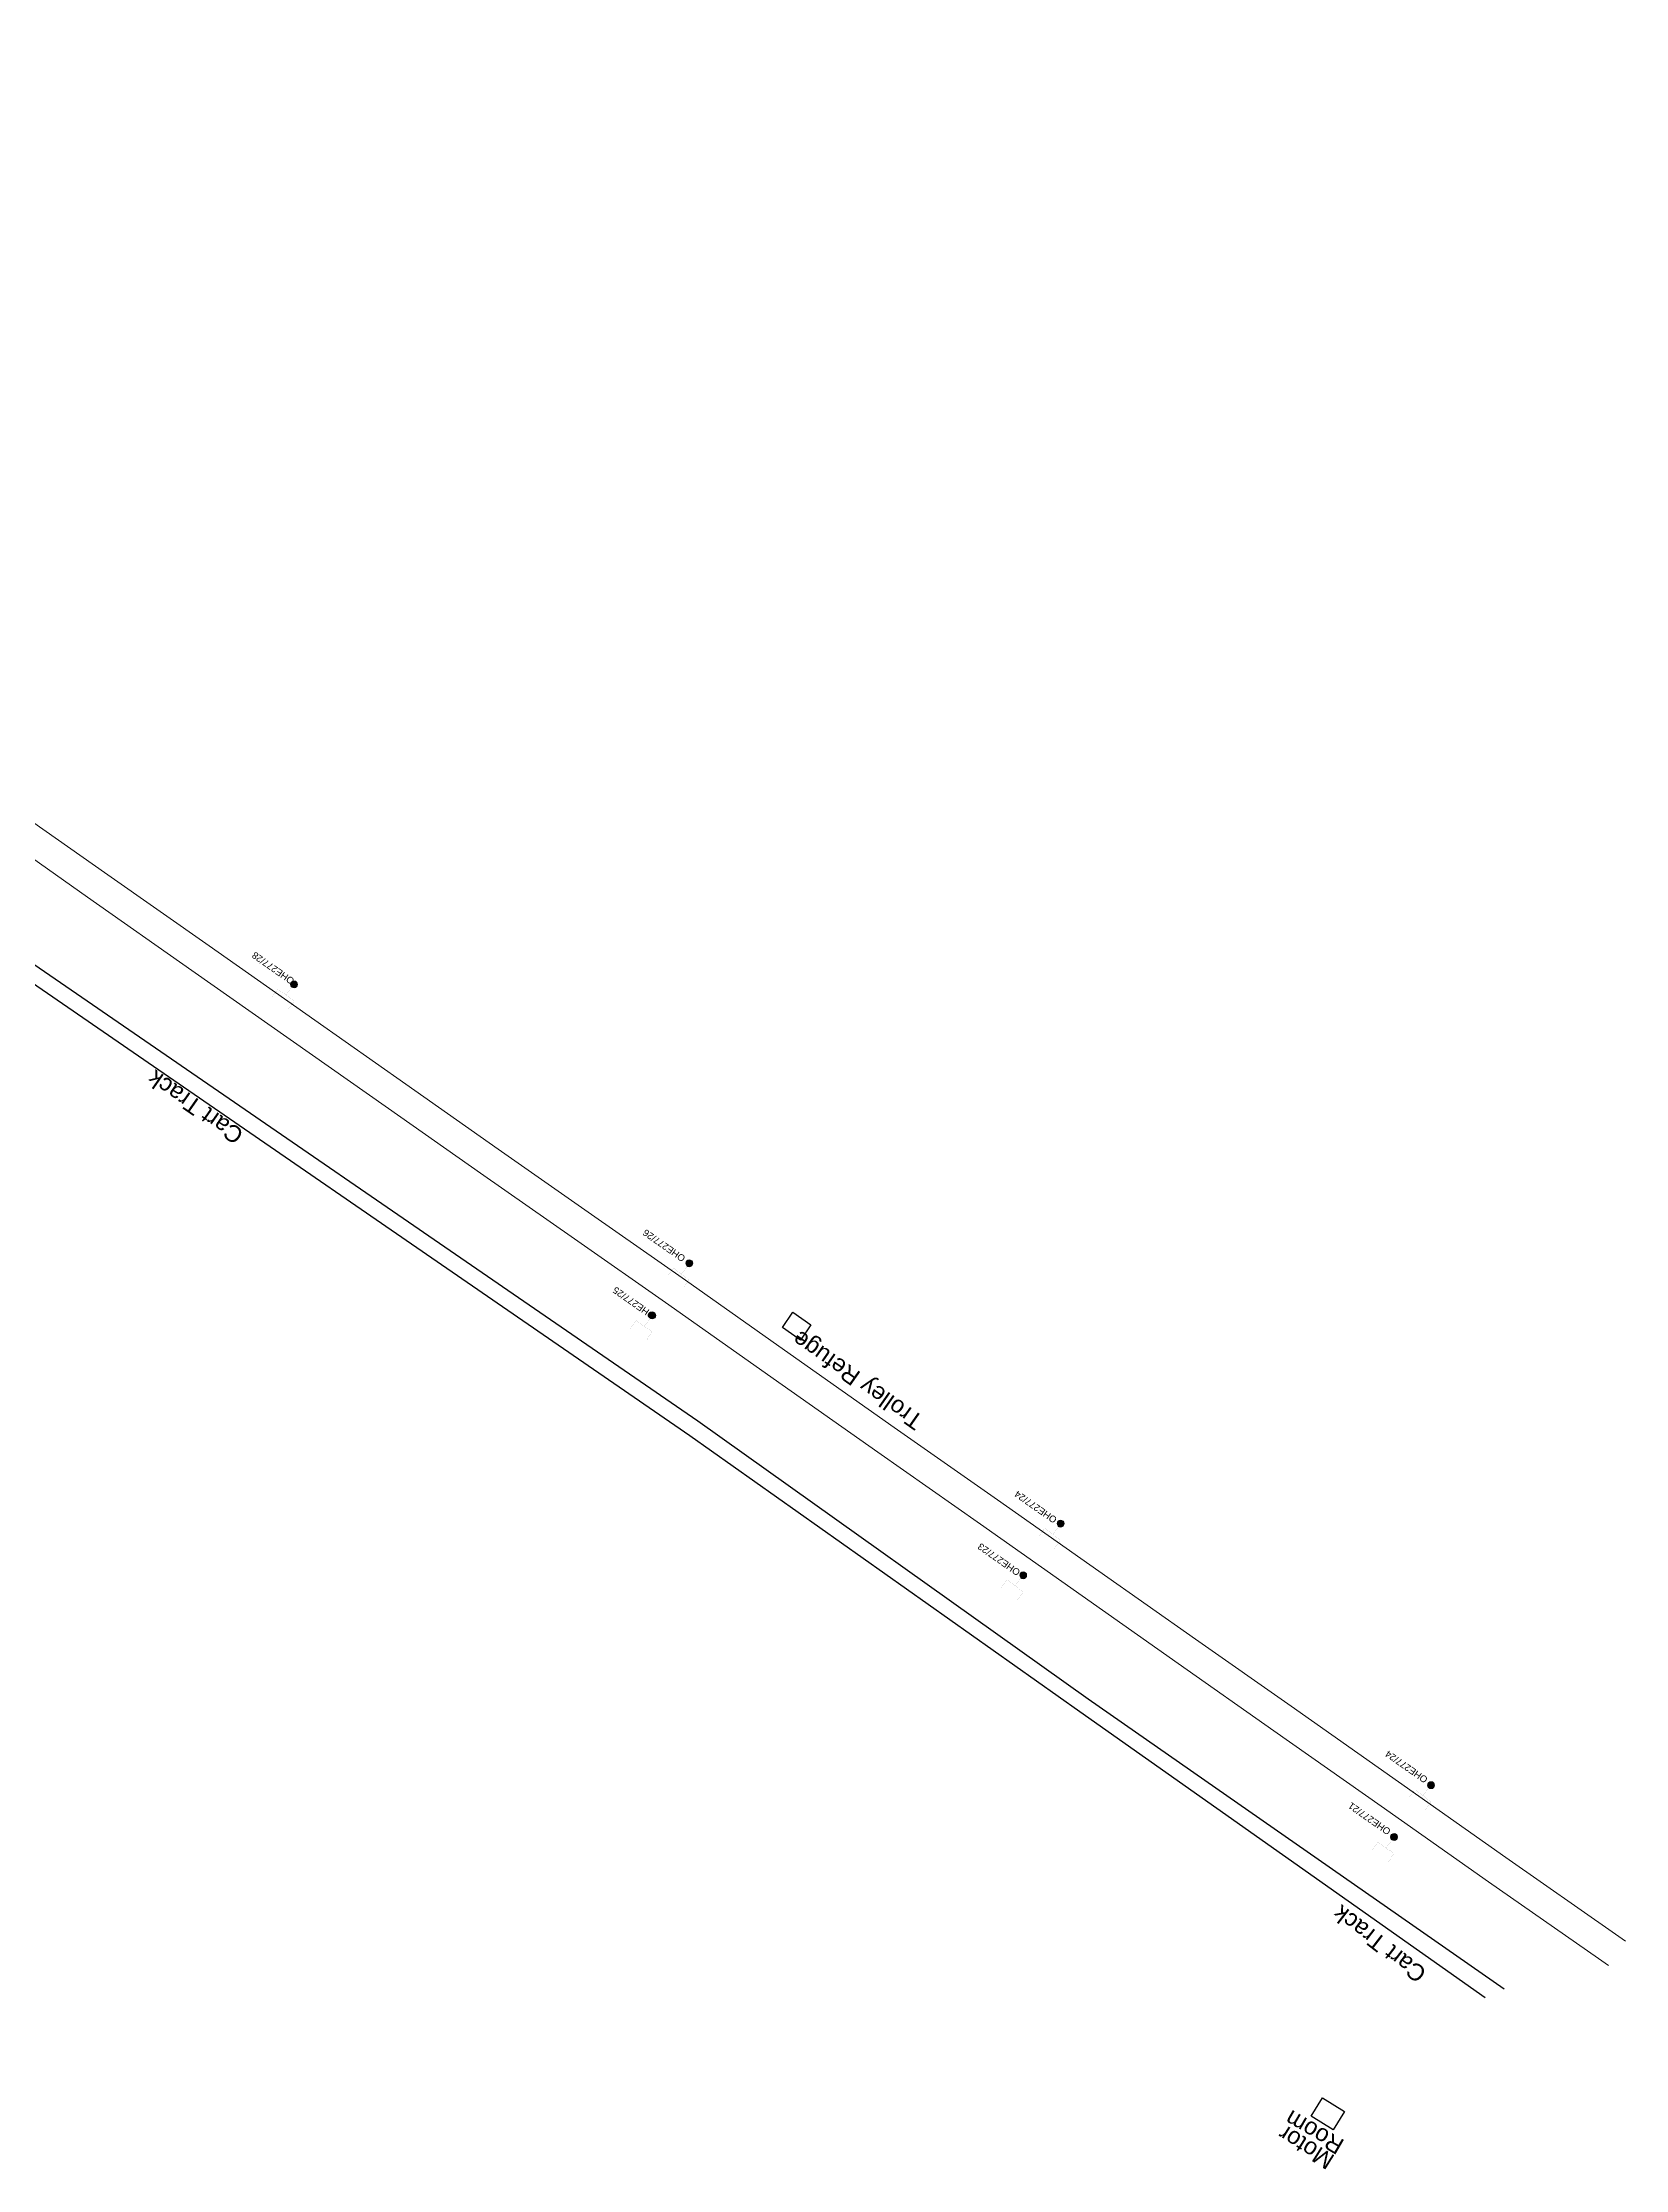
# Model space of a CAD drawing. Header units: metres. Extents: x 644418 to 1306172, y 3366650 to 6747308.
# Drawn here: x 662631 to 662866.7, y 3366649.7 to 3366966.2 of the extents above; entities that cross this region are included whole.
import ezdxf
from ezdxf.enums import TextEntityAlignment as Align

# ---------------------------------------------------------------- set-up
doc = ezdxf.new("R2010")
doc.units = ezdxf.units.M
doc.header["$MEASUREMENT"] = 0
for name, color, linetype in [('CART_TRACK', 34, 'Continuous'), ('COMMERCIAL_BLD_PUC', 251, 'Continuous'), ('TOPO_TEXT', 251, 'Continuous'), ('TROLLEY_STAND', 7, 'Continuous')]:
    doc.layers.add(name, color=color, linetype=linetype)
for name, color, linetype, lineweight in [('Existing IR Track', 143, 'Continuous', 0), ('OHE MAST', 8, 'Continuous', 0), ('OHE MAST TEXT', 8, 'Continuous', 0)]:
    doc.layers.add(name, color=color, linetype=linetype, lineweight=lineweight)
doc.styles.get("Standard").update_dxf_attribs({"font": 'arial.ttf'})

# ---------------------------------------------------------------- blocks, each defined once
blk = doc.blocks.new('OHE MAST')
h = blk.add_hatch(color=256)
edge = h.paths.add_edge_path()
edge.add_arc((0, 0), 0.514, 0, 360)
at = {"const_width": 0.01, "flags": 128}
for points in [[(1.5, 3.5), (1.5, 2), (-1.5, 2), (-1.5, 3.5)], [(0, 2), (0, 0)]]:
    blk.add_lwpolyline(points, dxfattribs=at)
blk.add_circle((0, 0), 0.514)

msp = doc.modelspace()

# ---------------------------------------------------------------- linework, layer by layer
at = {"layer": 'CART_TRACK', "linetype": 'Continuous'}
for points in [[(662848.628, 3366676.534, 266.337), (662786.641, 3366719.73, 266.439), (662728.557, 3366761.103, 266.329), (662621.824, 3366834.401, 266.451), (662568.14, 3366874.751, 266.428), (662502.312, 3366916.382, 266.281), (662487.916, 3366915.912, 265.739), (662480.567, 3366916.082, 265.601), (662475.658, 3366924.432, 265.748), (662428.914, 3366966.248, 265.574)], [(662427.227, 3366964.446, 265.412), (662473.634, 3366923.264, 265.817), (662479.538, 3366914.062, 265.769), (662487.841, 3366913.756, 265.795), (662501.341, 3366913.546, 266.136), (662566.133, 3366872.465, 266.294), (662620.335, 3366832.555, 266.325), (662727.326, 3366758.956, 266.207), (662785.42, 3366717.85, 266.266), (662845.791, 3366675.33, 266.336)]]:
    msp.add_polyline3d(points, dxfattribs=at)
at = {"layer": 'COMMERCIAL_BLD_PUC', "linetype": 'Continuous'}
msp.add_polyline3d([(662823.132, 3366655.616, 266.673), (662819.847, 3366657.673, 266.525), (662821.561, 3366660.39, 266.717), (662824.8484, 3366658.3315, 266.717)], close=True, dxfattribs=at)
at = {"layer": 'Existing IR Track', "flags": 128}
for points in [[(662625.4901, 3366853.0714), (662640.69, 3366842.4002), (662655.7672, 3366831.8132), (662671.4958, 3366820.7689), (662685.0458, 3366811.2345), (662698.7877, 3366801.5651), (662712.7088, 3366791.8235), (662726.6813, 3366782.0461), (662742.3018, 3366771.0461), (662757.7944, 3366760.1359), (662773.1591, 3366749.3538), (662788.2502, 3366738.7635), (662802.6264, 3366728.6568), (662816.8646, 3366718.6473), (662832.8605, 3366707.3999), (662848.8664, 3366696.1455), (662865.1834, 3366684.7218), (662866.6712, 3366683.6802)], [(662622.9419, 3366849.4461), (662637.6725, 3366839.0841), (662653.2103, 3366828.1724), (662682.4923, 3366807.5971), (662696.1617, 3366797.986), (662710.1675, 3366788.204), (662724.1971, 3366778.4053), (662739.7704, 3366767.4415), (662755.3502, 3366756.4733), (662770.6224, 3366745.7425), (662785.7537, 3366735.1107), (662800.0759, 3366725.0276), (662814.3311, 3366714.9915), (662830.3082, 3366703.7642), (662846.2827, 3366692.5389), (662862.6381, 3366681.0973), (662864.1234, 3366680.0582)]]:
    msp.add_lwpolyline(points, dxfattribs=at)
at = {"layer": 'TROLLEY_STAND', "linetype": 'Continuous'}
msp.add_polyline3d([(662741.166, 3366774.998, 269.719), (662742.66, 3366777.299, 269.721), (662745.342, 3366775.433, 269.68), (662743.848, 3366773.132, 269.68)], close=True, dxfattribs=at)

# ---------------------------------------------------------------- block references
at = {"layer": 'OHE MAST', "color": 2, "rotation": 143.3908318566117}
for p in [(662668.414, 3366826.07), (662727.267, 3366784.575), (662721.748, 3366776.822), (662782.553, 3366745.842), (662776.987, 3366738.144), (662837.718, 3366706.91), (662832.207, 3366699.196)]:
    msp.add_blockref('OHE MAST', p, dxfattribs=at)

# ---------------------------------------------------------------- texts
at = {"layer": 'CART_TRACK', "linetype": 'Continuous'}
for rotation, p in [(145.058856, (662661.1138, 3366804.1553, 156.3202)), (142.257579, (662837.2489, 3366679.2794, 156.3202))]:
    msp.add_text('Cart Track', height=2.5, rotation=rotation, dxfattribs=at).set_placement(p)
at = {"layer": 'OHE MAST TEXT'}
for s, p in [('OHE277/28', (662665.2937, 3366828.496)), ('OHE277/26', (662723.5118, 3366787.2116)), ('OHE277/25', (662719.0272, 3366778.6564)), ('OHE277/24', (662778.8381, 3366748.3134)), ('OHE277/23', (662773.3756, 3366740.4988)), ('OHE277/24', (662834.0492, 3366709.6419)), ('OHE277/21', (662828.5382, 3366701.9279))]:
    msp.add_text(s, height=1, rotation=145, dxfattribs=at).set_placement(p, align=Align.MIDDLE_CENTER)
at = {"layer": 'TOPO_TEXT'}
for s, rotation, p in [('Trolley Refuge', 144.871188, (662762.3126, 3366761.6539)), ('Room', 149.71455, (662824.9834, 3366653.975)), ('Motor', 147.806075, (662823.5479, 3366651.6833))]:
    msp.add_text(s, height=2.5, rotation=rotation, dxfattribs=at).set_placement(p)

doc.saveas('drawing.dxf')
